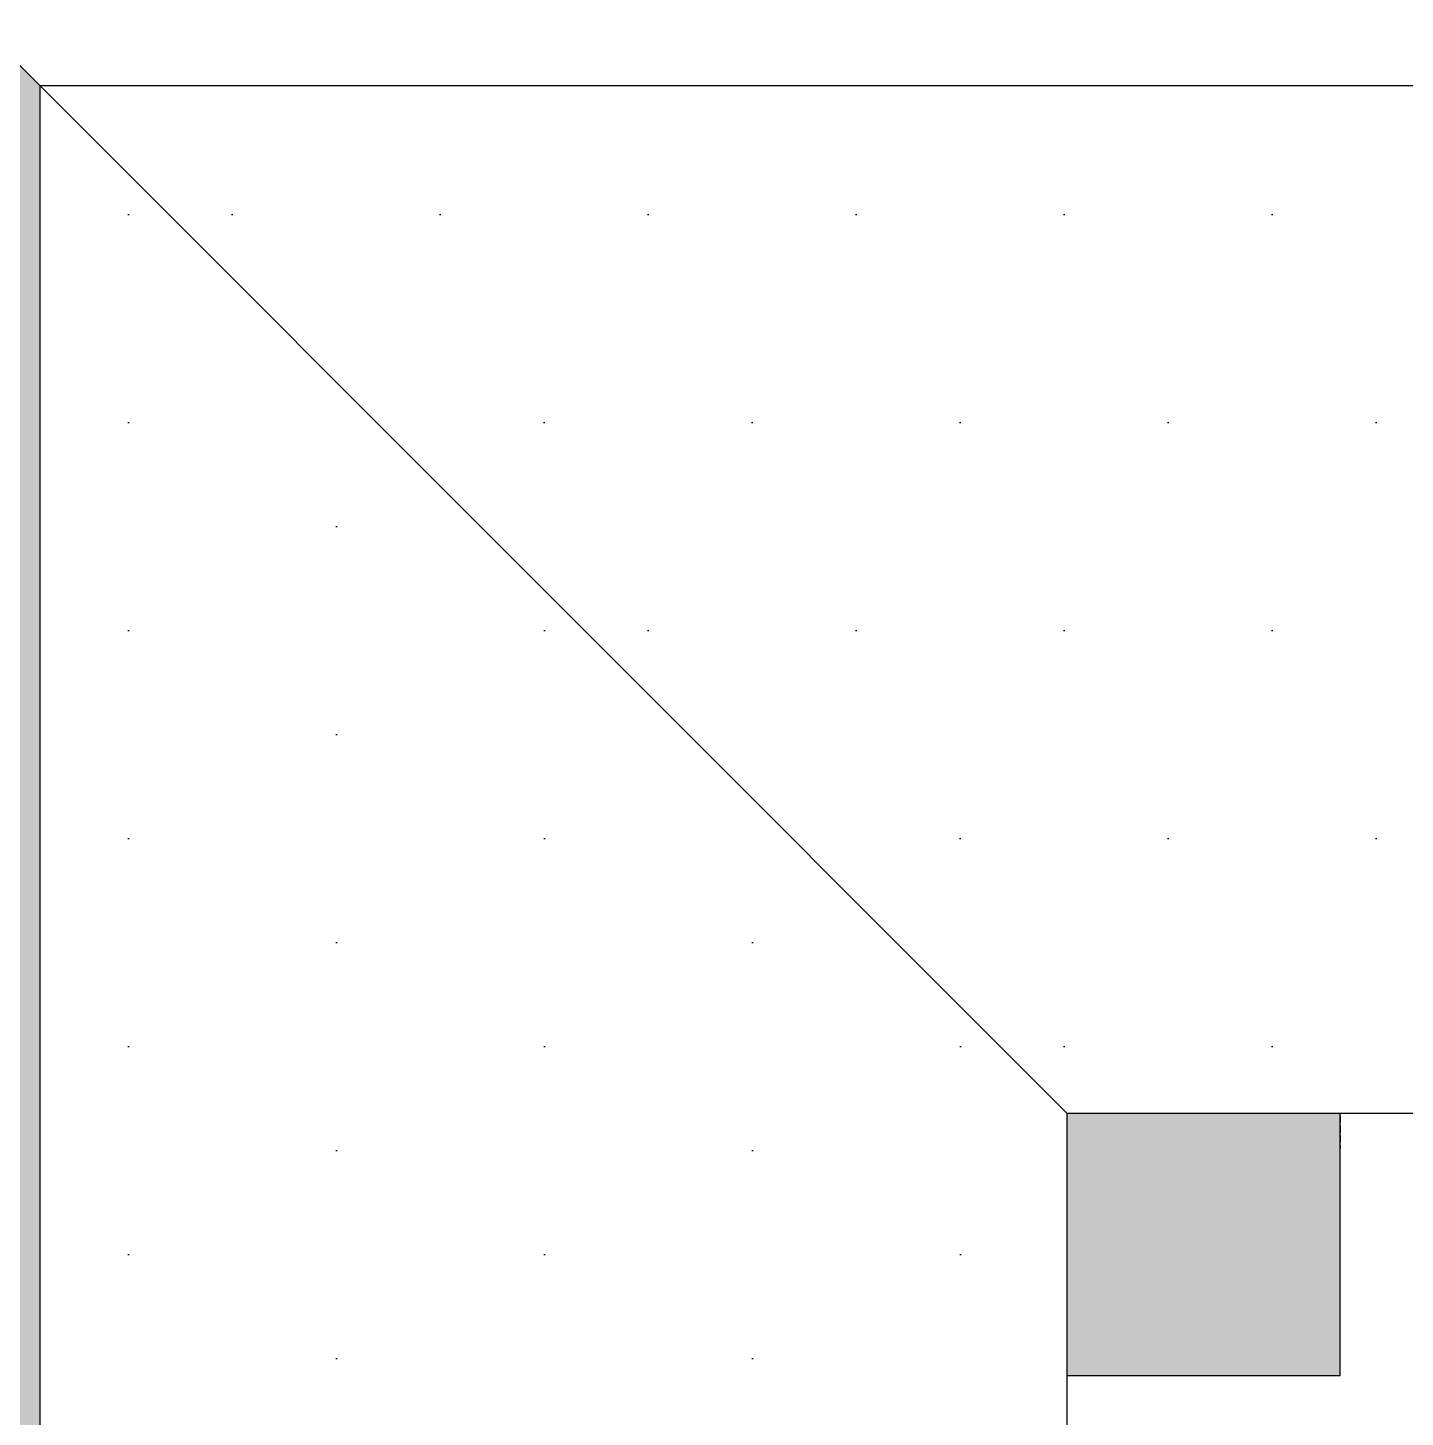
# Model space of a CAD drawing. Header units: millimetres. Extents: x 663313 to 1226001, y 1431724 to 1620898.
# Drawn here: x 764282.7 to 764545.5, y 1520317.8 to 1520582.8 of the extents above; entities that cross this region are included whole.
import ezdxf

# ---------------------------------------------------------------- set-up
doc = ezdxf.new("R2010")
doc.units = ezdxf.units.MM
doc.set_wipeout_variables(frame=1)
for name, pattern in [('CENTER', [50.800000000000004, 31.75, -6.35, 6.35, -6.35]), ('HIDDEN', [0.375, 0.25, -0.125]), ('XKITLINE00', [0])]:
    doc.linetypes.add(name, pattern=pattern)
for name, color, linetype in [('000 - CONCRETE_COL_HATCH_', 7, 'Continuous'), ('000 - CONCRETE_COL_WIPEOUT_', 7, 'Continuous'), ('000 - EXISTING_COLUMN_CUT_COLOR_5', 7, 'Continuous'), ('000 - EXISTING_CONCRETE_CUT_COLOR_5', 7, 'Continuous'), ('000 - STRUCTURE_STEEL_ACCESORIES_MAIN_COLOR_2', 7, 'Continuous'), ('000 - STRUCTURE_STEEL_ACCESORIES_SUB_COLOR_3', 7, 'Continuous'), ('000 - STRUCTURE_STEEL_ACCESORIES_WIPEOUT_', 7, 'Continuous'), ('010 - ASPG_ACCESSORIES_HATCH_', 7, 'Continuous'), ('010 - ASPG_ACCESSORIES_MAIN_COLOR_1', 7, 'Continuous'), ('010 - ASPG_ACCESSORIES_SUB_COLOR_1', 7, 'Continuous'), ('010 - ASPG_ACCESSORIES_SUB_COLOR_2', 7, 'Continuous'), ('010 - ASPG_ACCESSORIES_SYMBOL_', 7, 'Continuous'), ('010 - ASPG_ACCESSORIES_WIPEOUT_', 7, 'Continuous'), ('010 - ASPG_FASTERN_HIDDEN_', 7, 'Continuous'), ('010 - ASPG_FASTERN_MAIN_COLOR_1', 7, 'Continuous'), ('010 - ASPG_FASTERN_SUB_COLOR_2', 7, 'Continuous'), ('010 - ASPG_FLASHING_HATCH_', 7, 'Continuous'), ('010 - ASPG_FLASHING_MAIN_COLOR_2', 7, 'Continuous'), ('010 - ASPG_FLASHING_MAIN_COLOR_4', 7, 'Continuous'), ('010 - ASPG_FLASHING_WIPEOUT_', 7, 'Continuous'), ('BR', 7, 'Continuous'), ('DIM', 7, 'Continuous'), ('TEXT', 7, 'Continuous'), ('tube-stopper', 7, 'Continuous')]:
    doc.layers.add(name, color=color, linetype=linetype)
doc.layers.add('000 - STRUCTURE_STEEL_ACCESORIES_DEF_SUB', color=7, linetype='Continuous', plot=False)
doc.layers.add('A-FLOR-E', color=7, linetype='Continuous', lineweight=9)
doc.layers.add('Part', color=7, linetype='Continuous', lineweight=0)
pattern_1 = [(0, (0, 0), (7.9375, 15.875), [0, -15.875])]
pattern_2 = [(0, (0, 0), (19.84375, 39.6875), [0, -39.6875])]
pattern_3 = [(45, (68845973.91123614, -106253.6340706302), (-4.041115254481119, 4.041115254481119), []), (45, (68845976.60531414, -106253.6340706302), (-4.041115254481119, 4.041115254481119), [])]

# ---------------------------------------------------------------- blocks, each defined once
blk = doc.blocks.new('*U5736')
at = {"color": 7}
blk.add_wipeout([(-125.1607937812805, -125.05299448967023), (125.16079378128056, -125.0529944896702), (125.16079378128056, 125.0529944896694), (-125.1607937812805, 125.0529944896694)], dxfattribs=at).dxf.layer = '000 - CONCRETE_COL_WIPEOUT_'
at = {"layer": '000 - CONCRETE_COL_HATCH_'}
h = blk.add_hatch(dxfattribs=at)
h.set_pattern_fill('AR-CONC', scale=0.5)
h.set_pattern_definition([(49.99999999999999, (0, -2.141162742612188e-14), (3.586300913003767, -0.3137606749129755), [0.375, -4.125]), (355, (0, -2.141162742612188e-14), (-0.693756668065, 3.760960668500059), [0.3, -3.3]), (100.45144446, (0.2988584050000043, -0.02614672000002126), (2.89254423363556, 3.447199954843147), [0.3187009599999997, -3.505710559999998]), (46.18420000000001, (0, 0.9999999999999786), (5.336206653357862, -0.8275964039653827), [0.5625, -6.1875]), (96.63563549, (0.4446837250000044, 0.9310334649999773), (4.673309728371142, 4.870593003872752), [0.47805171, -5.258568799999999]), (351.1841639899999, (0, 0.9999999999999786), (4.673309725273866, 4.870593001349951), [0.45, -4.950000005]), (21, (0.5, 0.7499999999999786), (2.984535260592308, -2.013094453326694), [0.375, -4.125]), (326.0000000000001, (0.5, 0.7499999999999786), (1.216576659607909, 3.625750225234265), [0.3, -3.3]), (71.45144474, (0.7487112700000012, 0.5822421299999795), (4.201111883649856, 1.612655764031769), [0.31870095, -3.50571056]), (37.50000000000001, (0, -2.141162742612188e-14), (0.06079927658645334, 1.664469269156557), [0, -3.26, 0, -3.35, 0, -3.3125]), (7.499999999999999, (0, -2.141162742612188e-14), (1.315347687210743, 1.972058559411801), [0, -1.91, 0, -3.185, 0, -1.2625]), (327.5, (-1.115000000000009, -2.141162742612188e-14), (2.669112180862045, -0.1127743586718988), [0, -1.25, 0, -3.9, 0, -5.175]), (317.5, (-1.615000000000009, -2.141162742612188e-14), (2.915930846711931, 0.5005249116615886), [0, -1.625, 0, -2.59, 0, -3.675])])
h.paths.add_polyline_path([(-125.1607937812805, -125.0529944896703), (125.1607937812805, -125.0529944896702), (125.1607937812805, 125.0529944896693), (-125.1607937812805, 125.0529944896693)])
at = {"color": 7}
blk.add_point((0, -4.547473508864641e-13), dxfattribs=at)
at = {"layer": '000 - EXISTING_COLUMN_CUT_COLOR_5', "color": 7}
blk.add_lwpolyline([(-125.1607937812805, -125.0529944896703), (125.1607937812805, -125.0529944896702), (125.1607937812805, 125.0529944896693), (-125.1607937812805, 125.0529944896693)], close=True, dxfattribs=at)
blk = doc.blocks.new('W-1-PP18-ST_ENT4_REV00_20260531-225334_LOPF_PL')
at = {"layer": 'A-FLOR-E'}
h = blk.add_hatch(dxfattribs=at)
h.set_pattern_fill('CROSS', scale=50, angle=2.544443745170813e-14)
h.set_pattern_definition([(0, (-663607876.3627089, -1524781034.102207), (317.4999999999999, 317.5000000000001), [158.75, -476.2500000000001]), (90, (-663607796.9877089, -1524781113.477207), (-317.5000000000001, 317.4999999999999), [158.75, -476.2500000000001])])
h.paths.add_polyline_path([(19109.67572266294, -8209.998295545578), (19109.77585810854, -13360.23649835587), (23991.60852891637, -13360.35403561592), (23967.62319797708, -1699.93278336525), (16485.04183465673, -1700.106406450272), (16485.00534266664, -3484.998542547226), (17110.03803891374, -3485.013758420944), (17109.82447344495, -8210.001704216003)])
at = {"layer": 'TEXT'}
h = blk.add_hatch(dxfattribs=at)
h.set_pattern_fill('ANSI34', scale=21.83100767730448, angle=389.6127377210304)
h.set_pattern_definition([(314.9986051339039, (31061.47735149099, -20146.6144387722), (294.0792195837633, 294.0649012116099), []), (314.9986051339039, (31061.47496527864, -20244.63850140572), (294.0792195837633, 294.0649012116099), []), (314.9986051339039, (31061.47257894708, -20342.66256356239), (294.0792195837633, 294.0649012116099), []), (314.9986051339039, (31061.4701922579, -20440.68684458733), (294.0792195837633, 294.0649012116099), [])])
h.paths.add_polyline_path([(21249.94820505811, -1450.035531044006), (21249.94479686453, -1590.035425424576), (24079.24457461073, -1590.10430264473), (24079.24780446722, -1450.104571580887)], flags=17)
h.paths.add_polyline_path([(18499.6206304474, -1589.968467473984), (18499.62403887941, -1449.96824836731), (16347.69064563944, -1449.915811061859), (16347.68723792268, -1589.916080474854)])
h.paths.add_polyline_path([(18499.62403864099, -1449.968276023865), (18499.6206304474, -1589.968468427658), (21249.94479662611, -1590.035424232483), (21249.94820505811, -1450.035329341888)], flags=17)
h.paths.add_polyline_path([(24220.23289519979, -1449.941145420074), (24080.23151392175, -1449.933311700821), (24079.94162804319, -13260.01345682144), (19109.71661991312, -13259.91148161888), (19109.70321542455, -8210.032585859299), (17109.79698044492, -8209.967413663864), (17110.03803974821, -3485.013758182526), (16485.30375081731, -3484.998548269272), (16485.04183465673, -1575.001703977585), (16345.04183477594, -1574.998296260834), (16345.00248033239, -3624.994485378265), (16970.03463155462, -3625.010350465775), (16969.92338592245, -8349.970825195312), (18969.83858114912, -8350.029174804688), (18969.71785885526, -13399.8987364769), (24219.93940312101, -13400.01195311546)])
at = {"layer": 'BR', "color": 7, "linetype": 'HIDDEN', "ltscale": 5}
blk.add_lwpolyline([(16344.79977316095, -1700.03897023201), (16344.80585843755, -1450.03897023201), (16595.12136072351, -1449.93298125267), (16595.11527497007, -1699.932981729507)], close=True, dxfattribs=at)
at = {"layer": 'DIM', "color": 7}
blk.add_line((24079.94351357652, -1590.104330778122), (16485.04408759309, -1589.919420003891), dxfattribs=at)
at = {"layer": 'Part', "color": 7, "linetype": 'XKITLINE00', "lineweight": 0}
blk.add_lwpolyline([(16346.84941441251, -1449.985752820969), (24217.62339824869, -1450), (24217.62583321764, -13399.96651744843), (18969.77943331434, -13399.94411706924)], dxfattribs=at)
blk.add_lwpolyline([(17109.72319800092, -8209.999999761581), (17109.72319823934, -3484.864799976349), (16484.61899823381, -3484.864800214767), (16484.61899823381, -1589.977998495102), (24077.62339812948, -1589.999601602554), (24077.62583309843, -13259.96591949463), (19109.77943319513, -13259.9447145462), (19109.77699798776, -8209.999999761581)], close=True, dxfattribs=at)
at = {"layer": '000 - EXISTING_CONCRETE_CUT_COLOR_5', "color": 7}
blk.add_blockref('*U5736', (16469.96056694223, -1574.98597574234), dxfattribs=at)
blk = doc.blocks.new('*U5629')
at = {"color": 7}
blk.add_wipeout([(0, -52.0000000001005), (442.9999999998681, -52.0000000001005), (246.99999999981003, -247.99999999998073), (0, -247.99999999998073)], dxfattribs=at).dxf.layer = '010 - ASPG_FLASHING_WIPEOUT_'
at = {"layer": '010 - ASPG_FLASHING_HATCH_'}
h = blk.add_hatch(dxfattribs=at)
h.set_pattern_fill('DOTS', scale=0.5)
h.set_pattern_definition(pattern_2)
h.paths.add_polyline_path([(0, -52), (443.0000000000466, -52), (246.9999999999883, -248), (1.365535368960766e-16, -248)])
at = {"layer": '010 - ASPG_FLASHING_MAIN_COLOR_2', "color": 7}
blk.add_lwpolyline([(0, -52), (443.0000000000466, -52), (246.9999999999883, -248), (1.365535368960766e-16, -248)], close=True, dxfattribs=at)
at = {"color": 7}
blk.add_wipeout([(0, 69.29999999994823), (564.2999999996341, 69.29999999994823), (442.99999999986693, -51.99999999999727), (0, -51.99999999999727)], dxfattribs=at).dxf.layer = '010 - ASPG_FLASHING_WIPEOUT_'
at = {"layer": '010 - ASPG_FLASHING_HATCH_'}
h = blk.add_hatch(dxfattribs=at)
h.set_pattern_fill('DOTS', scale=0.2)
h.set_pattern_definition(pattern_1)
h.paths.add_polyline_path([(-2.8421709430404e-14, 69.29999999999998), (564.2999999998137, 69.29999999999998), (443.0000000000466, -52.00000000000001), (3.155443620884047e-30, -52.00000000000001)])
at = {"layer": '010 - ASPG_FLASHING_MAIN_COLOR_4', "color": 7}
blk.add_lwpolyline([(-2.8421709430404e-14, 69.29999999999998), (564.2999999998137, 69.29999999999998), (443.0000000000466, -52.00000000000001), (3.155443620884047e-30, -52.00000000000001)], close=True, dxfattribs=at)
blk = doc.blocks.new('*U5628')
at = {"color": 7}
blk.add_wipeout([(0, -52.000000000100044), (1971.5849277454963, -52.000000000100044), (1775.5849277454377, -247.99999999998045), (6.654090611846186e-10, -247.99999999998045)], dxfattribs=at).dxf.layer = '010 - ASPG_FLASHING_WIPEOUT_'
at = {"layer": '010 - ASPG_FLASHING_HATCH_'}
h = blk.add_hatch(dxfattribs=at)
h.set_pattern_fill('DOTS', scale=0.5)
h.set_pattern_definition(pattern_2)
h.paths.add_polyline_path([(0, -52), (1971.584927745674, -52), (1775.584927745616, -247.9999999999999), (6.652303054693485e-10, -247.9999999999999)])
at = {"layer": '010 - ASPG_FLASHING_MAIN_COLOR_2', "color": 7}
blk.add_lwpolyline([(0, -52), (1971.584927745674, -52), (1775.584927745616, -247.9999999999999), (6.652303054693485e-10, -247.9999999999999)], close=True, dxfattribs=at)
at = {"color": 7}
blk.add_wipeout([(0, 69.29999999994834), (2092.884927745263, 69.29999999994834), (1971.584927745496, -51.99999999999727), (0, -51.99999999999727)], dxfattribs=at).dxf.layer = '010 - ASPG_FLASHING_WIPEOUT_'
at = {"layer": '010 - ASPG_FLASHING_HATCH_'}
h = blk.add_hatch(dxfattribs=at)
h.set_pattern_fill('DOTS', scale=0.2)
h.set_pattern_definition(pattern_1)
h.paths.add_polyline_path([(-2.8421709430404e-14, 69.29999999999998), (2092.884927745441, 69.29999999999998), (1971.584927745674, -52.00000000000001), (3.155443620884047e-30, -52.00000000000001)])
at = {"layer": '010 - ASPG_FLASHING_MAIN_COLOR_4', "color": 7}
blk.add_lwpolyline([(-2.8421709430404e-14, 69.29999999999998), (2092.884927745441, 69.29999999999998), (1971.584927745674, -52.00000000000001), (3.155443620884047e-30, -52.00000000000001)], close=True, dxfattribs=at)
blk = doc.blocks.new('W-1-PP18-ST_ENT4_REV00_20260617-033902_ASPG_FLASHING')
at = {"color": 7, "xscale": -1}
blk.add_blockref('*U5629', (16790.00000000093, -1401.999999999767), dxfattribs=at)
at = {"color": 7, "rotation": 90}
blk.add_blockref('*U5628', (16295.00000000093, -3425.584927744931), dxfattribs=at)
blk = doc.blocks.new('*U4563')
at = {"layer": '010 - ASPG_ACCESSORIES_SUB_COLOR_2', "color": 7}
for p, q in [((-2.084999999999127, -1.547816335794778), (-2.084999999999127, 0)), ((2.084999999999013, -1.047816335789321), (2.084999999999127, 0)), ((-2.729999999999563, -1.899999999995998), (2.729999999999563, -1.399999999995998)), ((-2.729999999999563, -1.899999999995998), (-2.084999999999127, -1.547816335789321)), ((-2.729999999999563, -1.899999999995998), (-2.084999999999127, -2.252183664200857)), ((-2.084999999999127, -1.547816335789321), (2.084999999999127, -1.047816335789321)), ((-2.084999999999127, -2.252183664200857), (2.084999999999127, -1.752183664200857)), ((-2.084999999999013, -3.347816335790412), (-2.084999999999127, -2.252183664206314)), ((2.729999999999563, -1.399999999995998), (2.084999999999127, -1.047816335789321)), ((2.729999999999563, -1.399999999995998), (2.084999999999127, -1.752183664200857)), ((2.084999999999013, -2.847816335790412), (2.0849999999989, -1.752183664201084)), ((-2.729999999999563, -3.69999999999709), (2.729999999999563, -3.19999999999709)), ((-2.729999999999563, -3.69999999999709), (-2.084999999999127, -3.347816335790412)), ((-2.729999999999563, -3.69999999999709), (-2.084999999999127, -4.052183664201948)), ((-2.729999999999563, -5.499999999998181), (2.729999999999563, -4.999999999998181)), ((-2.729999999999563, -5.499999999998181), (2.729999999999563, -4.999999999998181)), ((-2.729999999999563, -5.499999999998181), (-2.084999999999127, -5.147816335791504)), ((-2.729999999999563, -5.499999999998181), (-2.084999999999127, -5.147816335791504)), ((-2.084999999999127, -3.347816335790412), (2.084999999999127, -2.847816335790412)), ((-2.084999999999127, -4.052183664201948), (2.084999999999127, -3.552183664201948)), ((-2.0849999999989, -5.147816335791504), (-2.084999999999013, -4.052183664201948)), ((-2.084999999999127, -5.147816335791504), (2.084999999999127, -4.647816335791504)), ((-2.084999999999127, -5.147816335791504), (2.084999999999127, -4.647816335791504)), ((2.729999999999563, -3.19999999999709), (2.084999999999127, -2.847816335790412)), ((2.729999999999563, -3.19999999999709), (2.084999999999127, -3.552183664201948)), ((2.084999999999241, -4.647816335791504), (2.084999999999241, -3.552183664201948)), ((2.729999999999563, -4.999999999998181), (2.084999999999127, -4.647816335791504)), ((2.729999999999563, -4.999999999998181), (2.084999999999127, -4.647816335791504)), ((2.729999999999563, -4.999999999998181), (2.084999999999127, -5.352183664203039)), ((2.729999999999563, -4.999999999998181), (2.084999999999127, -5.352183664203039)), ((-2.729999999999563, -5.499999999998181), (-2.084999999999127, -5.852183664203039)), ((-2.729999999999563, -5.499999999998181), (-2.084999999999127, -5.852183664203039)), ((-2.729999999999563, -7.299999999999272), (2.729999999999563, -6.799999999999272)), ((-2.729999999999563, -7.299999999999272), (-2.084999999999127, -6.947816335792595)), ((-2.729999999999563, -7.299999999999272), (-2.084999999999127, -7.652183664204131)), ((-2.084999999999127, -5.852183664203039), (2.084999999999127, -5.352183664203039)), ((-2.084999999999127, -5.852183664203039), (2.084999999999127, -5.352183664203039)), ((-2.084999999999127, -6.947816335792595), (-2.0849999999989, -5.852183664203039)), ((-2.084999999999127, -6.947816335792595), (-2.084999999999127, -5.852183664203039)), ((-2.084999999999127, -6.947816335792595), (2.084999999999127, -6.447816335792595)), ((-2.084999999999127, -7.652183664204131), (2.084999999999127, -7.152183664204131)), ((-2.084999999999127, -8.747816335793686), (-2.084999999999127, -7.652183664204131)), ((2.084999999999127, -6.447816335792595), (2.084999999999127, -5.352183664203039)), ((2.084999999999127, -6.447816335792595), (2.084999999999241, -5.352183664203039)), ((2.729999999999563, -6.799999999999272), (2.084999999999127, -6.447816335792595)), ((2.729999999999563, -6.799999999999272), (2.084999999999127, -7.152183664204131)), ((2.084999999999127, -8.247816335793686), (2.084999999999127, -7.152183664204131)), ((-2.729999999999563, -9.099999999998545), (-2.084999999999127, -8.747816335793686)), ((-2.729999999999563, -9.099999999998545), (-1.568355612604137, -8.982641209644498)), ((-2.729999999999563, -9.099999999998545), (-2.084999999999127, -9.452183664205222)), ((-2.729999999999563, -10.89999999999964), (-2.084999999999127, -10.54781633579296)), ((-2.084999999999127, -8.747816335793686), (-1.064489079482883, -8.605286877620529)), ((-2.084999999999127, -9.452183664205222), (-1.629698446698967, -9.388594061787444)), ((-2.084999999999127, -10.54781633579296), (-2.084999999999127, -9.452183664205222)), ((-2.084999999999127, -10.54781633579296), (-1.798826981090315, -10.50784803706301)), ((0.4333070988686814, -8.43729858455481), (2.084999999999127, -8.247816335793686)), ((0.7141825614198751, -8.775605983184505), (2.729999999999563, -8.599999999998545)), ((0.7141825614198751, -9.102437496409038), (2.084999999999127, -8.952183664205222)), ((0.7141825614198751, -10.20507654483481), (2.084999999999127, -10.04781633579296)), ((0.7141825614198751, -10.57560598318378), (2.729999999999563, -10.39999999999964)), ((2.729999999999563, -8.599999999998545), (2.084999999999127, -8.247816335793686)), ((2.729999999999563, -8.599999999998545), (2.084999999999127, -8.952183664205222)), ((2.084999999999127, -10.04781633579296), (2.084999999999127, -8.952183664205222)), ((2.729999999999563, -10.39999999999964), (2.084999999999127, -10.04781633579296)), ((2.729999999999563, -10.39999999999964), (2.084999999999127, -10.75218366420449)), ((-2.729999999999563, -10.89999999999964), (-1.844567201240352, -10.81054635710279)), ((-2.729999999999563, -10.89999999999964), (-2.084999999999127, -11.25218366420449)), ((-2.084999999999127, -11.25218366420449), (-1.907557413303948, -11.22740118002912)), ((-2.084999999999127, -12.40167565273805), (-2.084999999999127, -11.25218366420449)), ((-2.084999999999127, -12.40167565273805), (-2.084999999999127, -15.59999999999854)), ((0.7141825614198751, -10.90243749640831), (2.084999999999127, -10.75218366420449)), ((2.084999999999127, -10.75218366420449), (2.084999999999127, -15.59999999999854)), ((0, -17.19999999999891), (-2.084999999999127, -15.59999999999854)), ((0, -17.19999999999891), (2.084999999999127, -15.59999999999854))]:
    blk.add_line(p, q, dxfattribs=at)
blk.add_lwpolyline([(0, -17.19999999999891), (0.7141825614198751, -11.45704931750151), (0.7141825614198751, -8.736688384093213, 0.4176573264866609), (0.4106596181591158, -8.436709070021607, 0.07099332720072511), (-1.529698998669119, -8.726820576112004), (-2.084999999999127, -12.40167565273805)], format="xyb", dxfattribs=at)
at = {"layer": '010 - ASPG_ACCESSORIES_SYMBOL_', "color": 7, "linetype": 'CENTER'}
blk.add_line((0, 6.142561988594025), (0, -18.19999999999891), dxfattribs=at)
at = {"layer": '010 - ASPG_FASTERN_MAIN_COLOR_1', "color": 7}
for p, q in [((3.127500000000509, 5.450000000000728), (-3.127500000000509, 5.450000000000728)), ((-4.170000000000073, 5.049999999999272), (-4.170000000000073, 1.200000000000728)), ((-2.084999999999127, 5.049999999999272), (-2.084999999999127, 1.200000000000728)), ((2.084999999999127, 5.049999999999272), (2.084999999999127, 1.200000000000728)), ((4.170000000000073, 5.049999999999272), (4.170000000000073, 1.200000000000728)), ((-5.5, 0.5499999999992724), (-5.5, 0)), ((5.5, 0), (-5.5, 0)), ((-5.200000000000728, 0.8500000000003638), (-4.170000000000073, 1.200000000000728)), ((5.200000000000728, 0.8500000000003638), (-5.200000000000728, 0.8500000000003638)), ((4.170000000000073, 1.200000000000728), (-4.170000000000073, 1.200000000000728)), ((-2.57630675031578, 0.8500000000003638), (-2.084999999999127, 1.200000000000728)), ((2.44630675031658, 0.8500000000003638), (2.084999999999127, 1.200000000000728)), ((5.200000000000728, 0.8500000000003638), (4.170000000000073, 1.200000000000728)), ((5.5, 0.5499999999992724), (5.5, 0))]:
    blk.add_line(p, q, dxfattribs=at)
for centre, radius, start, end in [((-3.127500000000509, 3.891492187500262), 1.55850781249987, 48.01707852331997, 131.98292147668), ((0, -0.1840312499989523), 5.634031249999114, 68.2799117114248, 111.7200882885752), ((3.127500000000509, 3.891492187500262), 1.558507812499965, 48.01707852331997, 131.98292147668), ((-5.200000000000728, 0.5499999999992724), 0.3, 90, 180), ((5.200000000000728, 0.5499999999992724), 0.3, 0, 90)]:
    blk.add_arc(centre, radius, start, end, dxfattribs=at)
blk = doc.blocks.new('G$C7D677D58')
at = {"layer": 'tube-stopper'}
h = blk.add_hatch(dxfattribs=at)
h.set_pattern_fill('ANSI35', scale=0.02, angle=280.6768409131589, style=0)
h.set_pattern_definition([(145.6768409131589, (67.45353497568851, -13.09426057516771), (0.00281929956869494, 0.00412935224241727), []), (145.6768409131589, (67.45006064978782, -13.09491560150343), (0.00281929956869494, 0.00412935224241727), [0.006249999999999968, -0.001249999999999992, 0, -0.001249999999999992])])
h.paths.add_polyline_path([(0.02989179726182556, 0.01545000000078289), (0.02447319464567954, 0.01545000000078289), (0.02447319464567954, 0.0005500000004303729), (0.02989179726182556, 0.0005500000004303729)])
at = {"layer": '000 - STRUCTURE_STEEL_ACCESORIES_DEF_SUB', "color": 7, "ltscale": 0.1}
blk.add_line((0.03829179726176335, 0.007999999999924512), (0, 0.007999999999924512, -2.806346833239134e-06), dxfattribs=at)
at = {"layer": '000 - STRUCTURE_STEEL_ACCESORIES_SUB_COLOR_3', "color": 7}
for p, q in [((0.01327319464712673, 0, -2.806346833239134e-06), (0.01327319464712673, 0.01599999999996271, -2.806346833239134e-06)), ((0.01327319464712673, 0.01599999999996271, -2.806346833239134e-06), (0.01447319464705288, 0.01599999999996271, -2.806346833239134e-06)), ((0.01447319464705288, 0.01599999999996271, -2.806346833239134e-06), (0.01447319464705288, 0, -2.806346833239134e-06)), ((0.02989179726182556, 0), (0.02989179726182556, 0.01599999999996271)), ((0.02989179726182556, 0.01599999999996271), (0.03109179726175171, 0.01599999999996271)), ((0.03109179726175171, 0.01599999999996271), (0.03109179726175171, 0)), ((0.01247319464710017, 0.01492820323028354, -2.806346833239134e-06), (0.007673194646940829, 0.01492820323028354, -2.806346833239134e-06)), ((0.03109179726175171, 0.001071796769679167), (0.03109179726175171, 0.01492820323028354)), ((0.03589179726191105, 0.01492820323028354), (0.03109179726175171, 0.01492820323028354)), ((0.002400000000079672, 0.01199999999994361, -2.806346833239134e-06), (0.001600000000053114, 0.01119999999991705, -2.806346833239134e-06)), ((0.001600000000053114, 0.00479999999993197, -2.806346833239134e-06), (0.001600000000053114, 0.01119999999991705, -2.806346833239134e-06)), ((0.006873194647141645, 0.01119999999991705, -2.806346833239134e-06), (0.001600000000053114, 0.01119999999991705, -2.806346833239134e-06)), ((0.006873194647141645, 0.01199999999994361, -2.806346833239134e-06), (0.002400000000079672, 0.01199999999994361, -2.806346833239134e-06)), ((0.006873194647141645, 0.002803847577297347, -2.806346833239134e-06), (0.006873194647141645, 0.01319615242266536, -2.806346833239134e-06)), ((0.01247319464710017, 0.01146410161504718, -2.806346833239134e-06), (0.007673194646940829, 0.01146410161504718, -2.806346833239134e-06)), ((0.01327319464712673, 0.002803847577297347, -2.806346833239134e-06), (0.01327319464712673, 0.01319615242266536, -2.806346833239134e-06)), ((0.03589179726191105, 0.01146410161504718), (0.03109179726175171, 0.01146410161504718)), ((0.03669179726193761, 0.002803847577297347), (0.03669179726193761, 0.01319615242266536)), ((0.006873194647141645, 0.00479999999993197, -2.806346833239134e-06), (0.001600000000053114, 0.00479999999993197, -2.806346833239134e-06)), ((0.002400000000079672, 0.003999999999905413, -2.806346833239134e-06), (0.001600000000053114, 0.00479999999993197, -2.806346833239134e-06)), ((0.006873194647141645, 0.003999999999905413, -2.806346833239134e-06), (0.002400000000079672, 0.003999999999905413, -2.806346833239134e-06)), ((0.01247319464710017, 0.00453589838480184, -2.806346833239134e-06), (0.007673194646940829, 0.00453589838480184, -2.806346833239134e-06)), ((0.03589179726191105, 0.00453589838480184), (0.03109179726175171, 0.00453589838480184)), ((0.01247319464710017, 0.001071796769679167, -2.806346833239134e-06), (0.007673194646940829, 0.001071796769679167, -2.806346833239134e-06)), ((0.01447319464705288, 0, -2.806346833239134e-06), (0.01327319464712673, 0, -2.806346833239134e-06)), ((0.03109179726175171, 0), (0.02989179726182556, 0)), ((0.03589179726191105, 0.001071796769679167), (0.03109179726175171, 0.001071796769679167))]:
    blk.add_line(p, q, dxfattribs=at)
at = {"layer": '000 - STRUCTURE_STEEL_ACCESORIES_SUB_COLOR_3', "color": 7, "linetype": 'HIDDEN'}
for p, q in [((0.02989179726182556, 0.01199999999994361), (0.01447319464705288, 0.01199999999994361, -2.806346833239134e-06)), ((0.02989179726182556, 0.01119999999991705), (0.01447319464705288, 0.01119999999991705, -2.806346833239134e-06)), ((0.02989179726182556, 0.00479999999993197), (0.01447319464705288, 0.00479999999993197, -2.806346833239134e-06)), ((0.02989179726182556, 0.003999999999905413), (0.01447319464705288, 0.003999999999905413, -2.806346833239134e-06))]:
    blk.add_line(p, q, dxfattribs=at)
at = {"layer": '000 - STRUCTURE_STEEL_ACCESORIES_SUB_COLOR_3', "color": 7, "elevation": -2.806346833239134e-06}
for points in [[(0.007673194646940829, 0.01492820323028354, 0.4618802153516978), (0.007673194646940829, 0.01146410161504718, 0.2309401076757868), (0.007673194646940829, 0.00453589838480184, 0.461880215351701), (0.007673194646940829, 0.001071796769679167)], [(0.01247319464710017, 0.01492820323028354, -0.4618802153516978), (0.01247319464710017, 0.01146410161504718, -0.2309401076757868), (0.01247319464710017, 0.00453589838480184, -0.461880215351701), (0.01247319464710017, 0.001071796769679167)], [(0.03589179726191105, 0.01492820323028354, -0.4618802153516978), (0.03589179726191105, 0.01146410161504718, -0.2309401076757868), (0.03589179726191105, 0.00453589838480184, -0.4618802153517009), (0.03589179726191105, 0.001071796769679167)]]:
    blk.add_lwpolyline(points, format="xyb", dxfattribs=at)
at = {"layer": 'tube-stopper', "color": 7}
blk.add_lwpolyline([(0.02989179726182556, 0.01545000000078289), (0.02447319464567954, 0.01545000000078289), (0.02447319464567954, 0.0005500000004303729), (0.02989179726182556, 0.0005500000004303729)], close=True, dxfattribs=at)
blk = doc.blocks.new('010 - ASPG_ACCESSORIES_BRACKET_FOR_FRAME_TYPE-1_CUT-VIEW')
at = {"color": 7}
blk.add_wipeout([(4.656612873077393e-10, 25.00000000008731), (4.656612873077393e-10, 1.8189894035458565e-12), (40, 1.8189894035458565e-12), (40, 3.000000000153044), (3.0000000003213074, 3.000000000153044), (3.0000000003213074, 25.00000000008731)], dxfattribs=at).dxf.layer = '010 - ASPG_ACCESSORIES_WIPEOUT_'
at = {"layer": '010 - ASPG_ACCESSORIES_HATCH_'}
h = blk.add_hatch(dxfattribs=at)
h.set_pattern_fill('ANSI32', scale=0.03)
h.set_pattern_definition(pattern_3)
h.paths.add_polyline_path([(1.452183664310724, 16.08500000019558), (1.100000000093132, 16.73000000005413), (0.7478163363412023, 16.08500000019558), (4.656612873077393e-10, 16.08500000019558), (4.656612873077393e-10, 25.00000000008731), (3.000000000465661, 25.00000000008731), (2.9848025678657, 16.08500000019558)])
h = blk.add_hatch(dxfattribs=at)
h.set_pattern_fill('ANSI32', scale=0.03)
h.set_pattern_definition(pattern_3)
h.paths.add_polyline_path([(4.656612873077393e-10, 0), (4.656612873077393e-10, 11.78062006374239), (0.1825785292312503, 11.91500000003725), (1.247816335875541, 11.91500000003725), (1.600000000558794, 11.27000000019325), (1.952183664776385, 11.91500000003725), (3.000000000465661, 11.9150000000518), (3.000000000465661, 3.000000000160071), (19.70000000018626, 3.000000000043656), (19.70000000018626, 1.164153218269348e-10)])
h = blk.add_hatch(dxfattribs=at)
h.set_pattern_fill('ANSI32', scale=0.03)
h.set_pattern_definition(pattern_3)
h.paths.add_polyline_path([(28.70000000018626, 1.164153218269348e-10), (28.70000000018626, 3.000000000043656), (40, 3.000000000160071), (40, 0)])
at = {"layer": '010 - ASPG_ACCESSORIES_MAIN_COLOR_1', "color": 7}
blk.add_lwpolyline([(4.656612873077393e-10, 25.00000000008731), (4.656612873077393e-10, 0), (40, 0), (40, 3.000000000160071), (3.000000000465661, 3.000000000160071), (3.000000000465661, 25.00000000008731)], close=True, dxfattribs=at)
at = {"layer": '010 - ASPG_ACCESSORIES_SUB_COLOR_1', "color": 7}
for points in [[(1.452183664310724, 16.08500000019558), (1.100000000093132, 16.73000000005413), (0.7478163363412023, 16.08500000019558), (4.656612873077393e-10, 16.08500000019558), (4.656612873077393e-10, 25.00000000008731), (3.000000000465661, 25.00000000008731), (2.9848025678657, 16.08500000019558)], [(4.656612873077393e-10, 0), (4.656612873077393e-10, 11.78062006374239), (0.1825785292312503, 11.91500000003725), (1.247816335875541, 11.91500000003725), (1.600000000558794, 11.27000000019325), (1.952183664776385, 11.91500000003725), (3.000000000465661, 11.9150000000518), (3.000000000465661, 3.000000000160071), (19.70000000018626, 3.000000000043656), (19.70000000018626, 1.164153218269348e-10)], [(28.70000000018626, 1.164153218269348e-10), (28.70000000018626, 3.000000000043656), (40, 3.000000000160071), (40, 0)]]:
    blk.add_lwpolyline(points, close=True, dxfattribs=at)
blk = doc.blocks.new('000_ASPG_TYP_FILES_EXPANSION_BOLT_1')
at = {"layer": '010 - ASPG_FASTERN_HIDDEN_', "color": 7, "linetype": 'CENTER'}
blk.add_line((-15.26864065614063, 9.349345953436885e-16), (74.85623900254723, -4.583622674533936e-15), dxfattribs=at)
at = {"layer": '010 - ASPG_FASTERN_MAIN_COLOR_1', "color": 7}
for p, q in [((-8.000000000029104, 7.211963661015035), (-7.359999999956925, 7.851963660985349)), ((-8.000000000029104, 7.211963661015035), (-8.000000000029104, -7.211963661000481)), ((-7.359999999956925, 7.851963660985349), (-2.24000000001979, 7.851963660985348)), ((-1.600000000034924, 7.211963661015034), (-2.24000000001979, 7.851963660985348)), ((-1.600000000034924, 7.211963661015034), (-1.600000000034925, -7.211963661000482)), ((-7.359999999956926, 3.925981830441743), (-2.24000000001979, 3.925981830441742)), ((-7.359999999956926, -3.92598183042719), (-2.240000000019791, -3.92598183042719)), ((-7.359999999956927, -7.851963660985347), (-8.000000000029104, -7.211963661000481)), ((-7.359999999956927, -7.851963660985347), (-2.240000000019791, -7.851963660985348)), ((-2.240000000019791, -7.851963660985348), (-1.600000000034925, -7.211963661000482))]:
    blk.add_line(p, q, dxfattribs=at)
blk.add_lwpolyline([(-1.600000000034925, -8.400000000052387), (-5.143516556450961e-16, -8.400000000052387), (5.143516556450961e-16, 8.400000000052387), (-1.600000000034924, 8.400000000052387)], close=True, dxfattribs=at)
for centre, radius, start, end in [((-4.66958333333605, 5.888972745771753), 3.330416666666676, 143.8846352637614, 216.115364737895), ((-4.930416666640667, 5.888972745771753), 3.330416666666676, 323.884635262105, 36.11536473623859), ((4.361666666693054, -2.670750561156677e-16), 12.36166666666667, 161.4825631773627, 198.5174368226373), ((-13.96166666666977, 8.549055197049716e-16), 12.36166666666667, 341.4825631773626, 18.51743682263733), ((-4.66958333333605, -5.888972745771753), 3.330416666666676, 143.884635262105, 216.1153647362386), ((-4.930416666640667, -5.888972745771753), 3.330416666666676, 323.8846352637614, 36.11536473789496)]:
    blk.add_arc(centre, radius, start, end, dxfattribs=at)
at = {"layer": '010 - ASPG_FASTERN_SUB_COLOR_2', "color": 7}
for p, q in [((-13.0000000000291, 1.999999999956345), (-12.16536610751064, 2.78428793490457)), ((-11.72089587236405, 2.799999999973807), (-12.20587009846349, -2.799999999973806)), ((-12.16536610751064, 2.78428793490457), (-11.71493255696259, 2.844075092638378)), ((-10.9215796769422, 4.000000000014553), (-11.72089587236405, 2.799999999973807)), ((-10.9215796769422, 4.000000000014553), (-11.61439999999129, -4.000000000014551)), ((-10.33270272545633, 2.799999999973807), (-10.9215796769422, 4.000000000014553)), ((-10.33270272545633, 2.799999999973807), (-10.81767695155577, -2.799999999973806)), ((-9.535979677020805, 4.000000000014553), (-10.33270272545633, 2.799999999973807)), ((-9.535979677020805, 4.000000000014553), (-10.22880000004079, -4.000000000014551)), ((-8.947102725418517, 2.799999999973807), (-9.535979677020805, 4.000000000014553)), ((-8.947102725418517, 2.799999999973807), (-9.432076951488853, -2.799999999973806)), ((-8.150379676982993, 4.000000000014553), (-8.947102725418517, 2.799999999973807)), ((-8.150379676982993, 4.000000000014553), (-8.84320000000298, -4.000000000014551)), ((0.6632203230692542, 4.000000000014552), (-0.1335027254826853, 2.799999999973807)), ((0.6632203230692542, 4.000000000014552), (-0.02959999995073328, -4.000000000014552)), ((1.25209727458423, 2.799999999973807), (0.6632203230692542, 4.000000000014552)), ((1.25209727458423, 2.799999999973807), (0.7671230484847908, -2.799999999973807)), ((2.048820323019755, 4.000000000014552), (1.25209727458423, 2.799999999973807)), ((2.048820323019755, 4.000000000014552), (1.355999999999767, -4.000000000014552)), ((2.637697274622042, 2.799999999973807), (2.048820323019755, 4.000000000014552)), ((2.637697274622042, 2.799999999973807), (2.152723048435291, -2.799999999973807)), ((3.434420323057566, 4.000000000014552), (2.637697274622042, 2.799999999973807)), ((3.434420323057566, 4.000000000014552), (2.741600000037578, -4.000000000014552)), ((4.023297274572542, 2.799999999973806), (3.434420323057566, 4.000000000014552)), ((4.023297274572542, 2.799999999973806), (3.538323048473103, -2.799999999973807)), ((4.820020323008066, 4.000000000014552), (4.023297274572542, 2.799999999973806)), ((4.820020323008066, 4.000000000014552), (4.127199999988079, -4.000000000014552)), ((5.408897274610354, 2.799999999973806), (4.820020323008066, 4.000000000014552)), ((5.408897274610354, 2.799999999973806), (4.923923048423603, -2.799999999973807)), ((6.205620323045878, 4.000000000014552), (5.408897274610354, 2.799999999973806)), ((6.205620323045878, 4.000000000014552), (5.512800000025891, -4.000000000014552)), ((6.79449727453175, 2.799999999973806), (6.205620323045878, 4.000000000014552)), ((6.79449727453175, 2.799999999973806), (6.309523048461415, -2.799999999973807)), ((7.591220322996378, 4.000000000014551), (6.79449727453175, 2.799999999973806)), ((7.591220322996378, 4.000000000014551), (6.898399999947287, -4.000000000014552)), ((8.180097274598666, 2.799999999973806), (7.591220322996378, 4.000000000014551)), ((8.180097274598666, 2.799999999973806), (7.695123048499227, -2.799999999973807)), ((8.97682032303419, 4.000000000014551), (8.180097274598666, 2.799999999973806)), ((8.97682032303419, 4.000000000014551), (8.284000000014203, -4.000000000014553)), ((9.565697274520062, 2.799999999973806), (8.97682032303419, 4.000000000014551)), ((9.565697274520062, 2.799999999973806), (9.080723048449727, -2.799999999973807)), ((10.362420323072, 4.000000000014551), (9.565697274520062, 2.799999999973806)), ((10.362420323072, 4.000000000014551), (9.669600000052014, -4.000000000014553)), ((10.95129727458698, 2.799999999973806), (10.362420323072, 4.000000000014551)), ((10.95129727458698, 2.799999999973806), (10.46632304848754, -2.799999999973807)), ((11.7480203230225, 4.000000000014551), (10.95129727458698, 2.799999999973806)), ((11.7480203230225, 4.000000000014551), (11.05520000000251, -4.000000000014553)), ((12.33689727462479, 2.799999999973806), (11.7480203230225, 4.000000000014551)), ((12.33689727462479, 2.799999999973806), (11.85192304843804, -2.799999999973807)), ((13.13362032306031, 4.000000000014551), (12.33689727462479, 2.799999999973806)), ((13.13362032306031, 4.000000000014551), (12.44080000004033, -4.000000000014553)), ((13.13362032306031, 4.000000000014551), (47.5000000000291, 4.000000000014549)), ((47.5000000000291, 3.000000000043653), (47.5000000000291, 4.000000000014549)), ((50.50000000005821, 3.000000000043653), (47.5000000000291, 3.000000000043653)), ((50.50000000005821, 4.000000000014549), (60.29349832783919, 4.565945234964598)), ((50.50000000005821, 1.999999999956341), (50.50000000005821, 4.000000000014549)), ((60.29349832783919, 4.565945234964598), (60.29349832783919, -1.068101395154376)), ((67.5, 4.000000000014547), (60.29349832783919, 3.279349832839213)), ((67.5, -4.000000000014556), (67.5, 4.000000000014547)), ((-13.0000000000291, -1.999999999956343), (-13.0000000000291, 1.999999999956345)), ((50.50000000005821, 1.999999999956341), (51.5000000000291, 1.999999999956341)), ((50.50000000005821, -4.000000000014555), (50.50000000005821, 1.04255772453325)), ((50.65813716000412, 1.193949539578167), (51.02902187901782, 1.193949539578167)), ((52.02902187898871, 0.1939495396072712), (52.02902187898871, -0.7475786201248443)), ((52.5, 0.999999999970893), (52.5, -3.214697847761802e-15)), ((54.72792407794623, -0.3162277660012511), (55.27207592205377, 1.316227765986693)), ((55.03590488355258, -1.104050547830415), (55.74926603140193, 0.7656552351108951)), ((56.22075922007207, 1.999999999956341), (57.5, 1.999999999956341)), ((56.68357206514338, 1.409183307376221), (57.11225793708581, 1.409183307376221)), ((58.11087046129978, 0.4618428399699006), (58.17742339696269, -0.8002381526894204)), ((58.5, 0.9999999999708926), (58.5, -0.03725061344448835)), ((-13.0000000000291, -1.999999999956343), (-12.16536610751064, -2.835704890574561)), ((53.02902187895961, -1.747578620095741), (54.10159884969471, -1.747578620095741)), ((53.5, -0.9999999999708995), (53.77924077992793, -0.9999999999708995)), ((59.17603592126397, -1.747578620095741), (60.29349832783919, -1.747578620095741)), ((59.4620560821204, -1.036530483703249), (60.29349832783919, -1.068101395154376)), ((60.29349832783919, -1.747578620095741), (60.29349832783919, -4.689106779886064)), ((-11.61439999999129, -4.000000000014551), (-12.20587009846349, -2.799999999973806)), ((-10.81767695155577, -2.799999999973806), (-11.61439999999129, -4.000000000014551)), ((-10.22880000004079, -4.000000000014551), (-10.81767695155577, -2.799999999973806)), ((-9.432076951488853, -2.799999999973806), (-10.22880000004079, -4.000000000014551)), ((-8.84320000000298, -4.000000000014551), (-9.432076951488853, -2.799999999973806)), ((-8.046476951567456, -2.799999999973806), (-8.84320000000298, -4.000000000014551)), ((0.7671230484847908, -2.799999999973807), (-0.02959999995073328, -4.000000000014552)), ((1.355999999999767, -4.000000000014552), (0.7671230484847908, -2.799999999973807)), ((2.152723048435291, -2.799999999973807), (1.355999999999767, -4.000000000014552)), ((2.741600000037578, -4.000000000014552), (2.152723048435291, -2.799999999973807)), ((3.538323048473103, -2.799999999973807), (2.741600000037578, -4.000000000014552)), ((4.127199999988079, -4.000000000014552), (3.538323048473103, -2.799999999973807)), ((4.923923048423603, -2.799999999973807), (4.127199999988079, -4.000000000014552)), ((5.512800000025891, -4.000000000014552), (4.923923048423603, -2.799999999973807)), ((6.309523048461415, -2.799999999973807), (5.512800000025891, -4.000000000014552)), ((6.898399999947287, -4.000000000014552), (6.309523048461415, -2.799999999973807)), ((7.695123048499227, -2.799999999973807), (6.898399999947287, -4.000000000014552)), ((8.284000000014203, -4.000000000014553), (7.695123048499227, -2.799999999973807)), ((9.080723048449727, -2.799999999973807), (8.284000000014203, -4.000000000014553)), ((9.669600000052014, -4.000000000014553), (9.080723048449727, -2.799999999973807)), ((10.46632304848754, -2.799999999973807), (9.669600000052014, -4.000000000014553)), ((11.05520000000251, -4.000000000014553), (10.46632304848754, -2.799999999973807)), ((11.85192304843804, -2.799999999973807), (11.05520000000251, -4.000000000014553)), ((12.44080000004033, -4.000000000014553), (11.85192304843804, -2.799999999973807)), ((12.50000000005821, -4.000000000014553), (47.5000000000291, -4.000000000014555)), ((47.5000000000291, -4.000000000014555), (47.5000000000291, -3.000000000043659)), ((47.5000000000291, -3.000000000043659), (50.50000000005821, -3.000000000043659)), ((60.29349832783919, -4.689106779886064), (50.50000000005821, -4.000000000014555)), ((60.29349832783919, -3.27934983283922), (67.5, -4.000000000014556))]:
    blk.add_line(p, q, dxfattribs=at)
for centre, start, end in [((51.02902187901782, 0.1939495396072712), 0, 121.939390925067), ((51.5000000000291, 0.9999999999708931), 0, 90), ((56.22075922007207, 0.9999999999708927), 90, 161.565051177078), ((56.68357206514338, 0.4091833074053249), 90, 159.1163175735186), ((57.11225793708581, 0.4091833074053249), 3.018565158218145, 90), ((57.5, 0.9999999999708926), 0, 90), ((53.02902187895961, -0.7475786201248443), 180, 270), ((53.5, -3.27593018771917e-15), 180, 270), ((53.77924077992793, -3.293028754085677e-15), 270, 341.565051177078), ((54.10159884969471, -0.7475786201248444), 270, 339.1163175735186), ((59.17603592126397, -0.7475786201248448), 183.0185651582182, 270), ((59.4999999999709, -0.03725061344448841), 180, 267.825451638266)]:
    blk.add_arc(centre, 1, start, end, dxfattribs=at)
blk = doc.blocks.new('*U5728')
at = {"color": 7, "xscale": -1, "rotation": 270}
blk.add_blockref('*U4563', (3.000000000000005, 10.99999999986903), dxfattribs=at)
at = {"color": 7}
blk.add_wipeout([(45.00000000000455, 75.00000000000001), (45.00000000000455, 29.99999999956346), (3.552713678800501e-15, 29.99999999956345), (3.552713678800501e-15, 25.000000000000004), (50, 25.000000000000014), (50, 75.00000000000001)], dxfattribs=at).dxf.layer = '000 - STRUCTURE_STEEL_ACCESORIES_WIPEOUT_'
at = {"layer": '010 - ASPG_ACCESSORIES_HATCH_'}
h = blk.add_hatch(dxfattribs=at)
h.set_pattern_fill('ANSI32', scale=0.03, angle=-90.00000000000001)
h.set_pattern_definition([(315, (-106132.4892735402, -14494238.67851865), (1.01027881362028, 1.01027881362028), []), (315, (-106132.4892735402, -14494239.35203815), (1.01027881362028, 1.01027881362028), [])])
h.paths.add_polyline_path([(45.00000000000001, 75), (45.00000000000001, 30), (5.329070518200751e-15, 30), (5.329070518200751e-15, 25), (50.00000000000001, 25), (50.00000000000001, 75)])
at = {"layer": '000 - STRUCTURE_STEEL_ACCESORIES_MAIN_COLOR_2', "color": 7}
blk.add_lwpolyline([(45.00000000000001, 75), (45.00000000000001, 30), (5.329070518200751e-15, 30), (5.329070518200751e-15, 25), (50.00000000000001, 25), (50.00000000000001, 75)], close=True, dxfattribs=at)
at = {"color": 7}
blk.add_blockref('000_ASPG_TYP_FILES_EXPANSION_BOLT_1', (45.00000000000455, 52.49999999978174), dxfattribs=at)
at = {"color": 7, "xscale": -1000, "yscale": 1000, "zscale": 1000, "rotation": 90}
blk.add_blockref('G$C7D677D58', (32.19999999972061, 46.47319464554312, 0.001403173416619567), dxfattribs=at)
at = {"color": 7, "xscale": -1, "rotation": 180}
blk.add_blockref('010 - ASPG_ACCESSORIES_BRACKET_FOR_FRAME_TYPE-1_CUT-VIEW', (-4.656559582372211e-10, 25), dxfattribs=at)
blk = doc.blocks.new('*U5729')
at = {"color": 7, "xscale": -1, "rotation": 270}
blk.add_blockref('*U4563', (3.000000000000005, 10.99999999986903), dxfattribs=at)
at = {"color": 7}
blk.add_wipeout([(46.8033644225261, 74.9999999999995), (46.803364422526116, 29.999999999562927), (7.105427357601002e-15, 29.999999999563443), (7.105427357601002e-15, 25.000000000000004), (51.80336442252157, 24.999999999999485), (51.803364422521554, 74.9999999999995)], dxfattribs=at).dxf.layer = '000 - STRUCTURE_STEEL_ACCESORIES_WIPEOUT_'
at = {"layer": '010 - ASPG_ACCESSORIES_HATCH_'}
h = blk.add_hatch(dxfattribs=at)
h.set_pattern_fill('ANSI32', scale=0.03, angle=-90.00000000000001)
h.set_pattern_definition([(315, (-106130.6859091177, -14494238.67851865), (1.01027881362028, 1.01027881362028), []), (315, (-106130.6859091177, -14494239.35203815), (1.01027881362028, 1.01027881362028), [])])
h.paths.add_polyline_path([(46.80336442252156, 74.99999999999947), (46.80336442252156, 29.99999999999947), (5.329070518200751e-15, 30), (5.329070518200751e-15, 25), (51.80336442252156, 24.99999999999947), (51.80336442252156, 74.99999999999947)])
at = {"layer": '000 - STRUCTURE_STEEL_ACCESORIES_MAIN_COLOR_2', "color": 7}
blk.add_lwpolyline([(46.80336442252156, 74.99999999999947), (46.80336442252156, 29.99999999999947), (5.329070518200751e-15, 30), (5.329070518200751e-15, 25), (51.80336442252156, 24.99999999999947), (51.80336442252156, 74.99999999999947)], close=True, dxfattribs=at)
at = {"color": 7}
blk.add_blockref('000_ASPG_TYP_FILES_EXPANSION_BOLT_1', (46.80336442252611, 52.49999999978121), dxfattribs=at)
at = {"color": 7, "xscale": -1000, "yscale": 1000, "zscale": 1000, "rotation": 90}
blk.add_blockref('G$C7D677D58', (32.19999999972061, 46.47319464554312, 0.001403173416619567), dxfattribs=at)
at = {"color": 7, "xscale": -1, "rotation": 180}
blk.add_blockref('010 - ASPG_ACCESSORIES_BRACKET_FOR_FRAME_TYPE-1_CUT-VIEW', (-4.656559582372211e-10, 25), dxfattribs=at)

msp = doc.modelspace()

# ---------------------------------------------------------------- block references
at = {"layer": 'DIM', "color": 7}
msp.add_blockref('W-1-PP18-ST_ENT4_REV00_20260531-225334_LOPF_PL', (747937.9498508666, 1522025.785729408), dxfattribs=at)

# ---------------------------------------------------------------- next in the draw order: block references
at = {"color": 7, "rotation": 270}
msp.add_blockref('*U5728', (764282.7557093041, 1520625.785729409), dxfattribs=at)

# ---------------------------------------------------------------- next in the draw order: block references
at = {"color": 7, "xscale": -1, "rotation": 180}
msp.add_blockref('*U5729', (764230.9498508668, 1520578.285729409), dxfattribs=at)

# ---------------------------------------------------------------- next in the draw order: block references
at = {"color": 7}
msp.add_blockref('W-1-PP18-ST_ENT4_REV00_20260617-033902_ASPG_FLASHING', (747937.9498508666, 1522025.785729408), dxfattribs=at)

doc.saveas('drawing.dxf')
